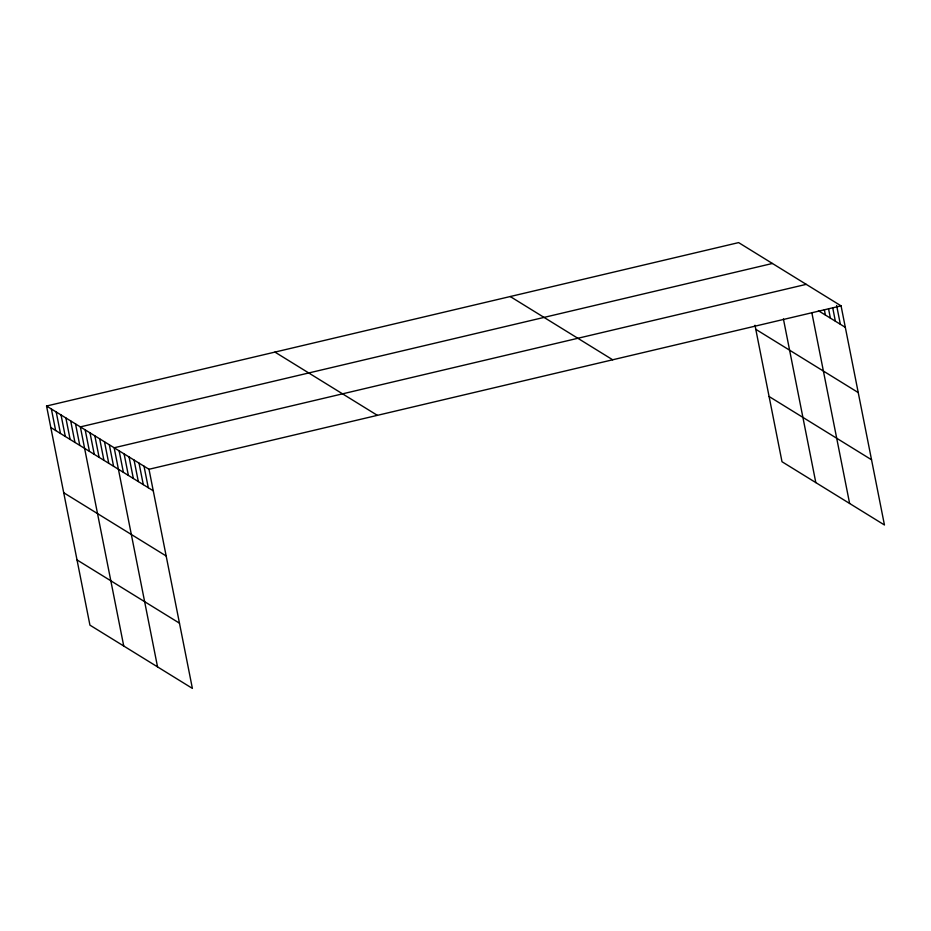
<?xml version="1.0" encoding="UTF-8"?>
<svg xmlns="http://www.w3.org/2000/svg" width="931" height="931" viewBox="0 0 931 931"><rect width="100%" height="100%" fill="white"/><g stroke="black" fill="none" stroke-linecap="round" stroke-linejoin="round"><path stroke-width="1.4" d="M46.55 406.021L148.995 469.271L192.38 688.393L89.935 625.143L46.55 406.021L738.62 242.607L841.065 305.857L884.45 524.979L782.005 461.729L754.983 325.245M772.427 263.473L80.357 426.898L123.742 646.021M806.234 284.351L114.164 447.776L157.548 666.887M148.995 469.271L841.065 305.857M818.454 310.756L845.325 327.351M755.797 329.318L858.231 392.568M769.099 396.513L871.532 459.763M510.235 296.535L612.679 359.785M274.936 352.093L377.369 415.342M50.809 427.515L153.243 490.777M63.715 492.732L166.16 555.982M77.029 559.927L179.462 623.176M836.62 305.473L840.344 324.279M832.71 307.777L835.363 321.207M828.532 308.731L830.394 318.134M824.354 309.686L825.413 315.062M811.832 312.641L849.619 503.473M783.413 318.937L815.812 482.595M144.014 466.198L148.273 487.704M139.033 463.138L143.293 484.632M134.064 460.065L138.323 481.56M129.083 456.993L133.342 478.487M124.114 453.921L128.373 475.415M119.133 450.848L123.392 472.343M109.334 444.785L113.582 466.28M104.505 441.806L108.752 463.301M99.675 438.827L103.923 460.321M94.846 435.848L99.093 457.342M90.016 432.857L94.275 454.351M85.187 429.878L89.446 451.372M75.527 423.919L79.787 445.414M70.698 420.94L74.957 442.434M65.868 417.949L70.128 439.444M61.039 414.97L65.298 436.464M56.209 411.991L60.468 433.485M51.38 409.012L55.639 430.506"/></g></svg>
